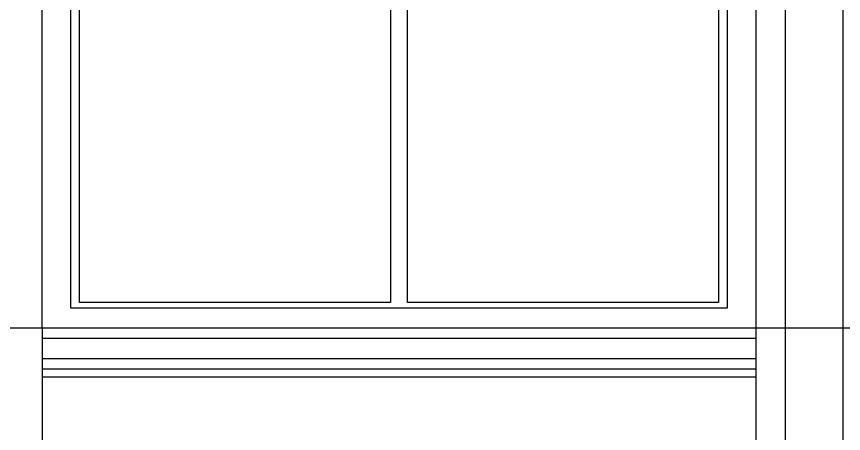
# Model space of a CAD drawing. Extents: x -24961 to 905641, y -154323 to 635957.
# Drawn here: x 411422 to 415652, y -144148 to -142015 of the extents above; entities that cross this region are included whole.
import ezdxf

# ---------------------------------------------------------------- set-up
doc = ezdxf.new("R2010")
doc.units = 0
doc.header["$LTSCALE"] = 1000
doc.header["$MEASUREMENT"] = 0
doc.layers.add('DOTE', color=1, linetype='Continuous')
doc.layers.add('窗', color=154, linetype='Continuous')

msp = doc.modelspace()

# ---------------------------------------------------------------- linework, layer by layer
for p, q in [((415355.6, -148107.9), (415355.6, -140993.3)), ((415651.6, -148107.9), (415651.6, -140993.3)), ((411553.6, -143607.9), (415203.6, -143607.9)), ((411553.6, -143607.9), (411553.6, -143660.4)), ((415203.6, -143607.9), (415203.6, -143660.4)), ((411553.6, -143660.4), (415203.6, -143660.4)), ((411553.6, -143660.4), (411553.6, -143765.5)), ((415203.6, -143660.4), (415203.6, -143765.5)), ((411553.6, -143765.5), (415203.6, -143765.5)), ((411553.6, -143765.5), (411553.6, -143818)), ((415203.6, -143765.5), (415203.6, -143818)), ((411553.6, -143818), (415203.6, -143818)), ((411553.6, -143818), (411553.6, -143857.9)), ((415203.6, -143818), (415203.6, -143857.9)), ((411553.6, -143857.9), (415203.6, -143857.9)), ((411553.6, -143857.9), (411553.6, -144357.9)), ((415203.6, -143857.9), (415203.6, -144357.9))]:
    msp.add_line(p, q)
at = {"layer": 'DOTE'}
msp.add_line((393730.1, -143607.9), (442830.8, -143607.9), dxfattribs=at)
at = {"layer": '窗'}
for p, q in [((411553.6, -143607.9), (411553.6, -140607.9)), ((415203.6, -140607.9), (415203.6, -143607.9)), ((411700.3, -143507.9), (411700.3, -140707.9)), ((415056.9, -140707.9), (415056.9, -143507.9)), ((411744.4, -143477.9), (411744.4, -141437.9)), ((413334.6, -141437.9), (413334.6, -143477.9)), ((413422.6, -143477.9), (413422.6, -141437.9)), ((415012.9, -141437.9), (415012.9, -143477.9)), ((413334.6, -143477.9), (411744.4, -143477.9)), ((415012.9, -143477.9), (413422.6, -143477.9)), ((415056.9, -143507.9), (411700.3, -143507.9))]:
    msp.add_line(p, q, dxfattribs=at)

doc.saveas('drawing.dxf')
